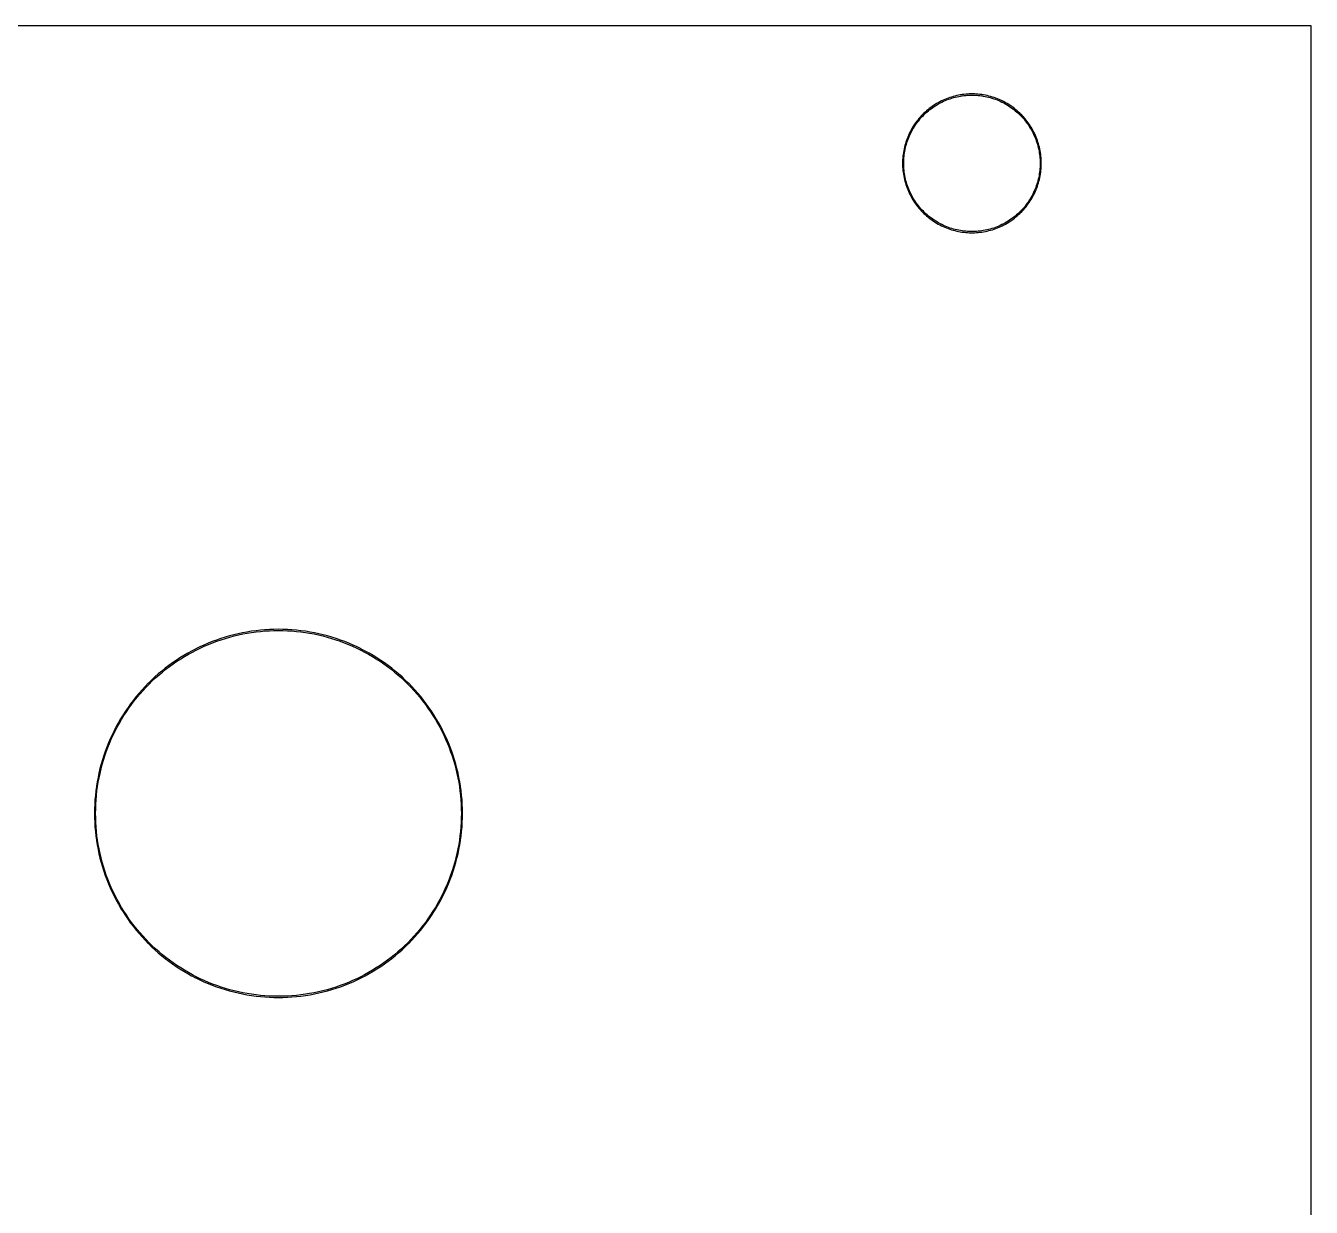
# Model space of a CAD drawing. Extents: x 2 to 124, y 0 to 129.
# Drawn here: x 95.91 to 123.94, y 103.06 to 128.82 of the extents above; entities that cross this region are included whole.
import ezdxf

# ---------------------------------------------------------------- set-up
doc = ezdxf.new("R2010")
doc.units = 0

msp = doc.modelspace()

# ---------------------------------------------------------------- linework, layer by layer
at = {"color": 5, "true_color": 0x0000ff}
msp.add_polyline3d([(123.94209, 0.3175, 0), (123.94209, 128.81762, 0), (2.36219, 128.81762, 0), (2.36219, 0.3175, 0), (123.94209, 0.3175, 0)], close=True, dxfattribs=at)
at = {"color": 34, "true_color": 0x008000}
for points in [[(2.3622, 0.3175, 0), (123.94209, 0.3175, 0), (123.94209, 128.81762, 0), (2.3622, 128.81762, 0), (2.3622, 0.3175, 0)], [(116.52275, 127.3302, 0), (116.48389, 127.32918, 0), (116.44503, 127.32715, 0), (116.40616, 127.3241, 0), (116.36756, 127.32004, 0), (116.32869, 127.31495, 0), (116.32477, 127.31433, 0), (116.28641, 127.30824, 0), (116.24806, 127.30113, 0), (116.20996, 127.29325, 0), (116.17211, 127.28411, 0), (116.13452, 127.2742, 0), (116.09718, 127.26328, 0), (116.0601, 127.25134, 0), (116.02327, 127.23839, 0), (115.98695, 127.22442, 0), (115.95088, 127.20969, 0), (115.91532, 127.19394, 0), (115.88001, 127.17743, 0), (115.84522, 127.1599, 0), (115.84168, 127.1581, 0), (115.80739, 127.13956, 0), (115.7736, 127.12025, 0), (115.74033, 127.09993, 0), (115.70756, 127.0791, 0), (115.67531, 127.05701, 0), (115.64356, 127.0344, 0), (115.61257, 127.01078, 0), (115.58234, 126.98639, 0), (115.55237, 126.96125, 0), (115.52341, 126.93559, 0), (115.49497, 126.90892, 0), (115.46728, 126.88149, 0), (115.46447, 126.87868, 0), (115.43755, 126.85049, 0), (115.41113, 126.82179, 0), (115.38573, 126.79232, 0), (115.36084, 126.76235, 0), (115.33696, 126.73162, 0), (115.31385, 126.70037, 0), (115.2915, 126.66837, 0), (115.27016, 126.63586, 0), (115.24933, 126.60284, 0), (115.22977, 126.56931, 0), (115.21072, 126.53527, 0), (115.19269, 126.50073, 0), (115.19089, 126.49719, 0), (115.17387, 126.46214, 0), (115.15761, 126.42658, 0), (115.14237, 126.39076, 0), (115.12815, 126.3547, 0), (115.11469, 126.31812, 0), (115.10224, 126.28104, 0), (115.09081, 126.24395, 0), (115.0804, 126.20636, 0), (115.071, 126.16877, 0), (115.06236, 126.13067, 0), (115.05474, 126.09231, 0), (115.04839, 126.05396, 0), (115.04777, 126.05004, 0), (115.04218, 126.01168, 0), (115.03761, 125.97282, 0), (115.03406, 125.93421, 0), (115.03152, 125.89535, 0), (115.02999, 125.85623, 0), (115.02948, 125.81737, 0), (115.02999, 125.77851, 0), (115.03152, 125.73939, 0), (115.03406, 125.70053, 0), (115.03761, 125.66192, 0), (115.04218, 125.62306, 0), (115.04777, 125.58471, 0), (115.04839, 125.58078, 0), (115.05474, 125.54243, 0), (115.06236, 125.50407, 0), (115.071, 125.46597, 0), (115.0804, 125.42838, 0), (115.09081, 125.39079, 0), (115.10224, 125.35371, 0), (115.11469, 125.31662, 0), (115.12815, 125.28005, 0), (115.14237, 125.24398, 0), (115.15761, 125.20816, 0), (115.17387, 125.1726, 0), (115.19089, 125.13755, 0), (115.19269, 125.13401, 0), (115.21072, 125.09947, 0), (115.22977, 125.06543, 0), (115.24933, 125.0319, 0), (115.27016, 124.99888, 0), (115.2915, 124.96637, 0), (115.31385, 124.93437, 0), (115.33696, 124.90313, 0), (115.36084, 124.87239, 0), (115.38573, 124.84242, 0), (115.41113, 124.81296, 0), (115.43755, 124.78425, 0), (115.46447, 124.75606, 0), (115.46728, 124.75325, 0), (115.49497, 124.72582, 0), (115.52341, 124.69915, 0), (115.55237, 124.67349, 0), (115.58234, 124.64835, 0), (115.61257, 124.62396, 0), (115.64356, 124.60034, 0), (115.67531, 124.57774, 0), (115.70756, 124.55564, 0), (115.74033, 124.53481, 0), (115.7736, 124.51449, 0), (115.80739, 124.49519, 0), (115.84168, 124.47664, 0), (115.84522, 124.47484, 0), (115.88001, 124.45731, 0), (115.91532, 124.4408, 0), (115.95088, 124.42506, 0), (115.98695, 124.41032, 0), (116.02327, 124.39635, 0), (116.0601, 124.3834, 0), (116.09718, 124.37146, 0), (116.13452, 124.36054, 0), (116.17211, 124.35063, 0), (116.20996, 124.34149, 0), (116.24806, 124.33362, 0), (116.28641, 124.3265, 0), (116.32477, 124.32041, 0), (116.32869, 124.31979, 0), (116.36756, 124.31471, 0), (116.40616, 124.31064, 0), (116.44503, 124.3076, 0), (116.48389, 124.30556, 0), (116.52275, 124.30455, 0), (116.56187, 124.30455, 0), (116.60073, 124.30556, 0), (116.63959, 124.3076, 0), (116.67845, 124.31064, 0), (116.71706, 124.31471, 0), (116.75592, 124.31979, 0), (116.75985, 124.32041, 0), (116.7982, 124.3265, 0), (116.83655, 124.33362, 0), (116.87465, 124.34149, 0), (116.9125, 124.35063, 0), (116.95009, 124.36054, 0), (116.98743, 124.37146, 0), (117.02451, 124.3834, 0), (117.06134, 124.39635, 0), (117.09767, 124.41032, 0), (117.13373, 124.42506, 0), (117.16929, 124.4408, 0), (117.2046, 124.45731, 0), (117.2394, 124.47484, 0), (117.24294, 124.47664, 0), (117.27723, 124.49519, 0), (117.31101, 124.51449, 0), (117.34428, 124.53481, 0), (117.37705, 124.55564, 0), (117.40931, 124.57774, 0), (117.44106, 124.60034, 0), (117.47205, 124.62396, 0), (117.50227, 124.64835, 0), (117.53224, 124.67349, 0), (117.5612, 124.69915, 0), (117.58965, 124.72582, 0), (117.61733, 124.75325, 0), (117.62014, 124.75606, 0), (117.64707, 124.78425, 0), (117.67348, 124.81296, 0), (117.69888, 124.84242, 0), (117.72378, 124.87239, 0), (117.74765, 124.90313, 0), (117.77077, 124.93437, 0), (117.79312, 124.96637, 0), (117.81445, 124.99888, 0), (117.83528, 125.0319, 0), (117.85484, 125.06543, 0), (117.87389, 125.09947, 0), (117.89192, 125.13401, 0), (117.89373, 125.13755, 0), (117.91075, 125.1726, 0), (117.927, 125.20816, 0), (117.94224, 125.24398, 0), (117.95647, 125.28005, 0), (117.96993, 125.31662, 0), (117.98237, 125.35371, 0), (117.9938, 125.39079, 0), (118.00422, 125.42838, 0), (118.01362, 125.46597, 0), (118.02225, 125.50407, 0), (118.02987, 125.54243, 0), (118.03622, 125.58078, 0), (118.03684, 125.58471, 0), (118.04243, 125.62306, 0), (118.047, 125.66192, 0), (118.05056, 125.70053, 0), (118.0531, 125.73939, 0), (118.05462, 125.77851, 0), (118.05513, 125.81737, 0), (118.05462, 125.85623, 0), (118.0531, 125.89535, 0), (118.05056, 125.93421, 0), (118.047, 125.97282, 0), (118.04243, 126.01168, 0), (118.03684, 126.05004, 0), (118.03622, 126.05396, 0), (118.02987, 126.09231, 0), (118.02225, 126.13067, 0), (118.01362, 126.16877, 0), (118.00422, 126.20636, 0), (117.9938, 126.24395, 0), (117.98237, 126.28104, 0), (117.96993, 126.31812, 0), (117.95647, 126.3547, 0), (117.94224, 126.39076, 0), (117.927, 126.42658, 0), (117.91075, 126.46214, 0), (117.89373, 126.49719, 0), (117.89192, 126.50073, 0), (117.87389, 126.53527, 0), (117.85484, 126.56931, 0), (117.83528, 126.60284, 0), (117.81445, 126.63586, 0), (117.79312, 126.66837, 0), (117.77077, 126.70037, 0), (117.74765, 126.73162, 0), (117.72378, 126.76235, 0), (117.69888, 126.79232, 0), (117.67348, 126.82179, 0), (117.64707, 126.85049, 0), (117.62014, 126.87868, 0), (117.61733, 126.88149, 0), (117.58965, 126.90892, 0), (117.5612, 126.93559, 0), (117.53224, 126.96125, 0), (117.50227, 126.98639, 0), (117.47205, 127.01078, 0), (117.44106, 127.0344, 0), (117.40931, 127.05701, 0), (117.37705, 127.0791, 0), (117.34428, 127.09993, 0), (117.31101, 127.12025, 0), (117.27723, 127.13956, 0), (117.24294, 127.1581, 0), (117.2394, 127.1599, 0), (117.2046, 127.17743, 0), (117.16929, 127.19394, 0), (117.13373, 127.20969, 0), (117.09767, 127.22442, 0), (117.06134, 127.23839, 0), (117.02451, 127.25134, 0), (116.98743, 127.26328, 0), (116.95009, 127.2742, 0), (116.9125, 127.28411, 0), (116.87465, 127.29325, 0), (116.83655, 127.30113, 0), (116.7982, 127.30824, 0), (116.75985, 127.31433, 0), (116.75592, 127.31495, 0), (116.71706, 127.32004, 0), (116.67845, 127.3241, 0), (116.63959, 127.32715, 0), (116.60073, 127.32918, 0), (116.56187, 127.3302, 0), (116.52275, 127.3302, 0)], [(116.63959, 124.33299, 0), (116.60073, 124.33096, 0), (116.56187, 124.32995, 0), (116.52275, 124.32995, 0), (116.48389, 124.33096, 0), (116.44503, 124.33299, 0), (116.40616, 124.33604, 0), (116.36756, 124.34011, 0), (116.32883, 124.34517, 0), (116.29426, 124.35066, 0), (116.25591, 124.35777, 0), (116.21781, 124.36565, 0), (116.17996, 124.37479, 0), (116.14237, 124.3847, 0), (116.10503, 124.39562, 0), (116.06795, 124.40756, 0), (116.03112, 124.42051, 0), (115.9948, 124.43448, 0), (115.95873, 124.44921, 0), (115.92317, 124.46496, 0), (115.88786, 124.48147, 0), (115.8559, 124.49757, 0), (115.82232, 124.51574, 0), (115.78853, 124.53504, 0), (115.75526, 124.55536, 0), (115.72249, 124.57619, 0), (115.69024, 124.59829, 0), (115.65849, 124.62089, 0), (115.6275, 124.64451, 0), (115.59727, 124.6689, 0), (115.5673, 124.69404, 0), (115.53834, 124.7197, 0), (115.5099, 124.74637, 0), (115.48455, 124.77148, 0), (115.4581, 124.79918, 0), (115.43168, 124.82789, 0), (115.40628, 124.85735, 0), (115.38139, 124.88732, 0), (115.35751, 124.91806, 0), (115.3344, 124.9493, 0), (115.31205, 124.9813, 0), (115.29071, 125.01381, 0), (115.26988, 125.04683, 0), (115.25032, 125.08036, 0), (115.23127, 125.1144, 0), (115.21441, 125.14671, 0), (115.19803, 125.18045, 0), (115.18177, 125.21601, 0), (115.16653, 125.25183, 0), (115.15231, 125.2879, 0), (115.13884, 125.32447, 0), (115.1264, 125.36156, 0), (115.11497, 125.39864, 0), (115.10455, 125.43623, 0), (115.09516, 125.47382, 0), (115.08652, 125.51192, 0), (115.0789, 125.55028, 0), (115.07296, 125.58618, 0), (115.06758, 125.62306, 0), (115.06301, 125.66192, 0), (115.05945, 125.70053, 0), (115.05692, 125.73939, 0), (115.05539, 125.77851, 0), (115.05488, 125.81737, 0), (115.05539, 125.85623, 0), (115.05692, 125.89535, 0), (115.05945, 125.93421, 0), (115.06301, 125.97282, 0), (115.06758, 126.01168, 0), (115.07294, 126.04849, 0), (115.0789, 126.08446, 0), (115.08652, 126.12282, 0), (115.09516, 126.16092, 0), (115.10455, 126.19851, 0), (115.11497, 126.2361, 0), (115.1264, 126.27319, 0), (115.13884, 126.31027, 0), (115.15231, 126.34685, 0), (115.16653, 126.38291, 0), (115.18177, 126.41873, 0), (115.19803, 126.45429, 0), (115.21441, 126.48803, 0), (115.23127, 126.52034, 0), (115.25032, 126.55438, 0), (115.26988, 126.58791, 0), (115.29071, 126.62093, 0), (115.31205, 126.65344, 0), (115.3344, 126.68544, 0), (115.35751, 126.71669, 0), (115.38139, 126.74742, 0), (115.40628, 126.77739, 0), (115.43168, 126.80686, 0), (115.4581, 126.83556, 0), (115.48455, 126.86326, 0), (115.5099, 126.88837, 0), (115.53834, 126.91504, 0), (115.5673, 126.9407, 0), (115.59727, 126.96584, 0), (115.6275, 126.99023, 0), (115.65849, 127.01385, 0), (115.69024, 127.03646, 0), (115.72249, 127.05855, 0), (115.75526, 127.07938, 0), (115.78853, 127.0997, 0), (115.82232, 127.11901, 0), (115.8559, 127.13716, 0), (115.88786, 127.15327, 0), (115.92317, 127.16978, 0), (115.95873, 127.18553, 0), (115.9948, 127.20026, 0), (116.03112, 127.21423, 0), (116.06795, 127.22718, 0), (116.10503, 127.23912, 0), (116.14237, 127.25004, 0), (116.17996, 127.25995, 0), (116.21781, 127.26909, 0), (116.25591, 127.27697, 0), (116.29426, 127.28408, 0), (116.32886, 127.28958, 0), (116.36756, 127.29464, 0), (116.40616, 127.2987, 0), (116.44503, 127.30175, 0), (116.48389, 127.30378, 0), (116.52275, 127.3048, 0), (116.56187, 127.3048, 0), (116.60073, 127.30378, 0), (116.63959, 127.30175, 0), (116.67845, 127.2987, 0), (116.71706, 127.29464, 0), (116.7558, 127.28958, 0), (116.79035, 127.28408, 0), (116.8287, 127.27697, 0), (116.8668, 127.26909, 0), (116.90465, 127.25995, 0), (116.94224, 127.25004, 0), (116.97958, 127.23912, 0), (117.01666, 127.22718, 0), (117.05349, 127.21423, 0), (117.08982, 127.20026, 0), (117.12588, 127.18553, 0), (117.16144, 127.16978, 0), (117.19675, 127.15327, 0), (117.22873, 127.13716, 0), (117.2623, 127.11901, 0), (117.29608, 127.0997, 0), (117.32935, 127.07938, 0), (117.36212, 127.05855, 0), (117.39438, 127.03646, 0), (117.42613, 127.01385, 0), (117.45712, 126.99023, 0), (117.48734, 126.96584, 0), (117.51731, 126.9407, 0), (117.54627, 126.91504, 0), (117.57472, 126.88837, 0), (117.60004, 126.86327, 0), (117.62652, 126.83556, 0), (117.65293, 126.80686, 0), (117.67833, 126.77739, 0), (117.70323, 126.74742, 0), (117.7271, 126.71669, 0), (117.75022, 126.68544, 0), (117.77257, 126.65344, 0), (117.7939, 126.62093, 0), (117.81473, 126.58791, 0), (117.83429, 126.55438, 0), (117.85334, 126.52034, 0), (117.87021, 126.48802, 0), (117.88659, 126.45429, 0), (117.90284, 126.41873, 0), (117.91808, 126.38291, 0), (117.93231, 126.34685, 0), (117.94577, 126.31027, 0), (117.95822, 126.27319, 0), (117.96965, 126.2361, 0), (117.98006, 126.19851, 0), (117.98946, 126.16092, 0), (117.99809, 126.12282, 0), (118.00571, 126.08446, 0), (118.01167, 126.04849, 0), (118.01703, 126.01168, 0), (118.0216, 125.97282, 0), (118.02516, 125.93421, 0), (118.0277, 125.89535, 0), (118.02922, 125.85623, 0), (118.02973, 125.81737, 0), (118.02922, 125.77851, 0), (118.0277, 125.73939, 0), (118.02516, 125.70053, 0), (118.0216, 125.66192, 0), (118.01703, 125.62306, 0), (118.01165, 125.58618, 0), (118.00571, 125.55028, 0), (117.99809, 125.51192, 0), (117.98946, 125.47382, 0), (117.98006, 125.43623, 0), (117.96965, 125.39864, 0), (117.95822, 125.36156, 0), (117.94577, 125.32447, 0), (117.93231, 125.2879, 0), (117.91808, 125.25183, 0), (117.90284, 125.21601, 0), (117.88659, 125.18045, 0), (117.87021, 125.14672, 0), (117.85334, 125.1144, 0), (117.83429, 125.08036, 0), (117.81473, 125.04683, 0), (117.7939, 125.01381, 0), (117.77257, 124.9813, 0), (117.75022, 124.9493, 0), (117.7271, 124.91806, 0), (117.70323, 124.88732, 0), (117.67833, 124.85735, 0), (117.65293, 124.82789, 0), (117.62652, 124.79918, 0), (117.60004, 124.77147, 0), (117.57472, 124.74637, 0), (117.54627, 124.7197, 0), (117.51731, 124.69404, 0), (117.48734, 124.6689, 0), (117.45712, 124.64451, 0), (117.42613, 124.62089, 0), (117.39438, 124.59829, 0), (117.36212, 124.57619, 0), (117.32935, 124.55536, 0), (117.29608, 124.53504, 0), (117.2623, 124.51574, 0), (117.22873, 124.49758, 0), (117.19675, 124.48147, 0), (117.16144, 124.46496, 0), (117.12588, 124.44921, 0), (117.08982, 124.43448, 0), (117.05349, 124.42051, 0), (117.01666, 124.40756, 0), (116.97958, 124.39562, 0), (116.94224, 124.3847, 0), (116.90465, 124.37479, 0), (116.8668, 124.36565, 0), (116.8287, 124.35777, 0), (116.79035, 124.35066, 0), (116.75583, 124.34518, 0), (116.71706, 124.34011, 0), (116.67845, 124.33604, 0), (116.63959, 124.33299, 0)], [(101.32415, 115.65889, 0), (101.22585, 115.65534, 0), (101.12806, 115.64924, 0), (101.03002, 115.64086, 0), (100.93248, 115.63019, 0), (100.8352, 115.61699, 0), (100.83128, 115.61636, 0), (100.7345, 115.60062, 0), (100.63798, 115.58258, 0), (100.54197, 115.56226, 0), (100.44647, 115.53966, 0), (100.35147, 115.51476, 0), (100.25724, 115.48733, 0), (100.16351, 115.45761, 0), (100.0708, 115.42561, 0), (99.9786, 115.39157, 0), (99.88767, 115.355, 0), (99.79724, 115.31639, 0), (99.70809, 115.2755, 0), (99.61995, 115.23232, 0), (99.61641, 115.23051, 0), (99.52903, 115.1853, 0), (99.44318, 115.13806, 0), (99.35835, 115.08878, 0), (99.27478, 115.03722, 0), (99.19248, 114.98362, 0), (99.11146, 114.928, 0), (99.03196, 114.87059, 0), (98.95372, 114.81116, 0), (98.87727, 114.74969, 0), (98.80209, 114.6867, 0), (98.72843, 114.62142, 0), (98.65654, 114.55462, 0), (98.58619, 114.48629, 0), (98.58338, 114.48348, 0), (98.51505, 114.41312, 0), (98.44825, 114.34124, 0), (98.38297, 114.26758, 0), (98.31998, 114.1924, 0), (98.25851, 114.11594, 0), (98.19907, 114.03771, 0), (98.14167, 113.95821, 0), (98.08604, 113.87718, 0), (98.03245, 113.79489, 0), (97.98089, 113.71132, 0), (97.93161, 113.62649, 0), (97.88437, 113.54063, 0), (97.83916, 113.45326, 0), (97.83735, 113.44972, 0), (97.79417, 113.36158, 0), (97.75328, 113.27243, 0), (97.71467, 113.182, 0), (97.67809, 113.09107, 0), (97.64406, 112.99887, 0), (97.61205, 112.90616, 0), (97.58234, 112.81243, 0), (97.5549, 112.7182, 0), (97.53001, 112.6232, 0), (97.50741, 112.5277, 0), (97.48709, 112.43169, 0), (97.46905, 112.33517, 0), (97.46899, 112.3348, 0), (97.4533, 112.23839, 0), (97.45268, 112.23447, 0), (97.43948, 112.13719, 0), (97.42881, 112.03965, 0), (97.42043, 111.9416, 0), (97.41433, 111.84382, 0), (97.41077, 111.74552, 0), (97.4095, 111.64747, 0), (97.41077, 111.54943, 0), (97.41433, 111.45113, 0), (97.42043, 111.35334, 0), (97.42881, 111.2553, 0), (97.43948, 111.15776, 0), (97.45268, 111.06048, 0), (97.4533, 111.05655, 0), (97.46905, 110.95978, 0), (97.48709, 110.86326, 0), (97.50741, 110.76725, 0), (97.53001, 110.67174, 0), (97.5549, 110.57675, 0), (97.58234, 110.48251, 0), (97.61205, 110.38879, 0), (97.64406, 110.29608, 0), (97.67809, 110.20388, 0), (97.71467, 110.11294, 0), (97.75328, 110.02252, 0), (97.79417, 109.93337, 0), (97.83735, 109.84523, 0), (97.83916, 109.84169, 0), (97.88437, 109.75431, 0), (97.93161, 109.66846, 0), (97.98089, 109.58362, 0), (98.03245, 109.50006, 0), (98.08604, 109.41776, 0), (98.14167, 109.33674, 0), (98.19907, 109.25723, 0), (98.25851, 109.179, 0), (98.31998, 109.10255, 0), (98.32, 109.10253, 0), (98.38297, 109.02736, 0), (98.44825, 108.9537, 0), (98.51505, 108.88182, 0), (98.58338, 108.81146, 0), (98.58619, 108.80865, 0), (98.65654, 108.74033, 0), (98.72843, 108.67353, 0), (98.80209, 108.60825, 0), (98.87727, 108.54526, 0), (98.95372, 108.48379, 0), (99.03196, 108.42435, 0), (99.11146, 108.36695, 0), (99.19248, 108.31132, 0), (99.27478, 108.25773, 0), (99.35835, 108.20617, 0), (99.44318, 108.15689, 0), (99.52903, 108.10965, 0), (99.5293, 108.10951, 0), (99.61641, 108.06443, 0), (99.61995, 108.06263, 0), (99.70809, 108.01945, 0), (99.79724, 107.97856, 0), (99.88767, 107.93995, 0), (99.9786, 107.90337, 0), (100.0708, 107.86934, 0), (100.16351, 107.83733, 0), (100.25724, 107.80761, 0), (100.35147, 107.78018, 0), (100.44647, 107.75529, 0), (100.54197, 107.73268, 0), (100.63798, 107.71236, 0), (100.7345, 107.69433, 0), (100.83128, 107.67858, 0), (100.8352, 107.67796, 0), (100.93248, 107.66475, 0), (101.03002, 107.65409, 0), (101.12806, 107.6457, 0), (101.22585, 107.63961, 0), (101.32415, 107.63605, 0), (101.42219, 107.63478, 0), (101.52024, 107.63605, 0), (101.61854, 107.63961, 0), (101.71633, 107.6457, 0), (101.81437, 107.65409, 0), (101.91191, 107.66475, 0), (102.00919, 107.67796, 0), (102.01311, 107.67858, 0), (102.10989, 107.69433, 0), (102.20641, 107.71236, 0), (102.30242, 107.73268, 0), (102.39792, 107.75529, 0), (102.49292, 107.78018, 0), (102.58715, 107.80761, 0), (102.68088, 107.83733, 0), (102.77359, 107.86934, 0), (102.86579, 107.90337, 0), (102.95672, 107.93995, 0), (103.04715, 107.97856, 0), (103.1363, 108.01945, 0), (103.22444, 108.06263, 0), (103.22798, 108.06443, 0), (103.31509, 108.10951, 0), (103.31536, 108.10965, 0), (103.40121, 108.15689, 0), (103.48604, 108.20617, 0), (103.56961, 108.25773, 0), (103.65191, 108.31132, 0), (103.73293, 108.36695, 0), (103.81243, 108.42435, 0), (103.89067, 108.48379, 0), (103.96712, 108.54526, 0), (104.0423, 108.60825, 0), (104.11596, 108.67353, 0), (104.18785, 108.74033, 0), (104.2582, 108.80865, 0), (104.26101, 108.81146, 0), (104.32934, 108.88182, 0), (104.39614, 108.9537, 0), (104.46142, 109.02736, 0), (104.52439, 109.10253, 0), (104.52441, 109.10255, 0), (104.58588, 109.179, 0), (104.64532, 109.25723, 0), (104.70272, 109.33674, 0), (104.75835, 109.41776, 0), (104.81194, 109.50006, 0), (104.8635, 109.58362, 0), (104.91278, 109.66846, 0), (104.96002, 109.75431, 0), (105.00523, 109.84169, 0), (105.00704, 109.84523, 0), (105.05022, 109.93337, 0), (105.09111, 110.02252, 0), (105.12972, 110.11294, 0), (105.1663, 110.20388, 0), (105.20033, 110.29608, 0), (105.23234, 110.38879, 0), (105.26205, 110.48251, 0), (105.28949, 110.57675, 0), (105.31438, 110.67174, 0), (105.33698, 110.76725, 0), (105.3573, 110.86326, 0), (105.37534, 110.95978, 0), (105.39109, 111.05655, 0), (105.39171, 111.06048, 0), (105.40491, 111.15776, 0), (105.41558, 111.2553, 0), (105.42397, 111.35334, 0), (105.43006, 111.45113, 0), (105.43362, 111.54943, 0), (105.43489, 111.64747, 0), (105.43362, 111.74552, 0), (105.43006, 111.84382, 0), (105.42397, 111.9416, 0), (105.41558, 112.03965, 0), (105.40491, 112.13719, 0), (105.39171, 112.23447, 0), (105.39109, 112.23839, 0), (105.3754, 112.3348, 0), (105.37534, 112.33517, 0), (105.3573, 112.43169, 0), (105.33698, 112.5277, 0), (105.31438, 112.6232, 0), (105.28949, 112.7182, 0), (105.26205, 112.81243, 0), (105.23234, 112.90616, 0), (105.20033, 112.99887, 0), (105.1663, 113.09107, 0), (105.12972, 113.182, 0), (105.09111, 113.27243, 0), (105.05022, 113.36158, 0), (105.00704, 113.44972, 0), (105.00523, 113.45326, 0), (104.96002, 113.54063, 0), (104.91278, 113.62649, 0), (104.8635, 113.71132, 0), (104.81194, 113.79489, 0), (104.75835, 113.87718, 0), (104.70272, 113.95821, 0), (104.64532, 114.03771, 0), (104.58588, 114.11594, 0), (104.52441, 114.1924, 0), (104.46142, 114.26758, 0), (104.39614, 114.34124, 0), (104.32934, 114.41312, 0), (104.26101, 114.48348, 0), (104.2582, 114.48629, 0), (104.18785, 114.55462, 0), (104.11596, 114.62142, 0), (104.0423, 114.6867, 0), (103.96712, 114.74969, 0), (103.89067, 114.81116, 0), (103.81243, 114.87059, 0), (103.73293, 114.928, 0), (103.65191, 114.98362, 0), (103.56961, 115.03722, 0), (103.48604, 115.08878, 0), (103.40121, 115.13806, 0), (103.31536, 115.1853, 0), (103.22798, 115.23051, 0), (103.22444, 115.23232, 0), (103.1363, 115.2755, 0), (103.04715, 115.31639, 0), (102.95672, 115.355, 0), (102.86579, 115.39157, 0), (102.77359, 115.42561, 0), (102.68088, 115.45761, 0), (102.58715, 115.48733, 0), (102.49292, 115.51476, 0), (102.39792, 115.53966, 0), (102.30242, 115.56226, 0), (102.20641, 115.58258, 0), (102.10989, 115.60062, 0), (102.01311, 115.61636, 0), (102.00919, 115.61699, 0), (101.91191, 115.63019, 0), (101.81437, 115.64086, 0), (101.71633, 115.64924, 0), (101.61854, 115.65534, 0), (101.52024, 115.65889, 0), (101.42219, 115.66016, 0), (101.32415, 115.65889, 0)], [(101.61854, 107.66501, 0), (101.52024, 107.66145, 0), (101.42219, 107.66018, 0), (101.32415, 107.66145, 0), (101.22585, 107.66501, 0), (101.12806, 107.6711, 0), (101.03002, 107.67949, 0), (100.93248, 107.69015, 0), (100.83593, 107.70326, 0), (100.74235, 107.71849, 0), (100.64583, 107.73652, 0), (100.54982, 107.75684, 0), (100.45432, 107.77945, 0), (100.35932, 107.80434, 0), (100.26509, 107.83177, 0), (100.17136, 107.86149, 0), (100.07865, 107.89349, 0), (99.98645, 107.92753, 0), (99.89552, 107.96411, 0), (99.80509, 108.00271, 0), (99.71594, 108.04361, 0), (99.6286, 108.0864, 0), (99.54396, 108.1302, 0), (99.45811, 108.17744, 0), (99.37328, 108.22672, 0), (99.28971, 108.27828, 0), (99.20741, 108.33187, 0), (99.12639, 108.3875, 0), (99.04689, 108.4449, 0), (98.96865, 108.50434, 0), (98.8922, 108.56581, 0), (98.81702, 108.6288, 0), (98.74336, 108.69408, 0), (98.67147, 108.76088, 0), (98.60255, 108.82782, 0), (98.5356, 108.89675, 0), (98.4688, 108.96863, 0), (98.40352, 109.04229, 0), (98.34053, 109.11748, 0), (98.27906, 109.19393, 0), (98.21962, 109.27216, 0), (98.16222, 109.35167, 0), (98.10659, 109.43269, 0), (98.053, 109.51499, 0), (98.00144, 109.59855, 0), (97.95216, 109.68339, 0), (97.90492, 109.76924, 0), (97.86095, 109.85423, 0), (97.81833, 109.94122, 0), (97.77744, 110.03037, 0), (97.73883, 110.12079, 0), (97.70225, 110.21173, 0), (97.66822, 110.30393, 0), (97.63621, 110.39664, 0), (97.60649, 110.49036, 0), (97.57906, 110.5846, 0), (97.55417, 110.67959, 0), (97.53156, 110.7751, 0), (97.51124, 110.87111, 0), (97.49321, 110.96763, 0), (97.47799, 111.06115, 0), (97.46488, 111.15776, 0), (97.45421, 111.2553, 0), (97.44582, 111.35334, 0), (97.43973, 111.45113, 0), (97.43617, 111.54943, 0), (97.4349, 111.64747, 0), (97.43617, 111.74552, 0), (97.43973, 111.84382, 0), (97.44582, 111.9416, 0), (97.45421, 112.03965, 0), (97.46488, 112.13719, 0), (97.47798, 112.23371, 0), (97.49321, 112.32732, 0), (97.51124, 112.42384, 0), (97.53156, 112.51985, 0), (97.55417, 112.61535, 0), (97.57906, 112.71035, 0), (97.60649, 112.80458, 0), (97.63621, 112.89831, 0), (97.66822, 112.99102, 0), (97.70225, 113.08322, 0), (97.73883, 113.17415, 0), (97.77744, 113.26458, 0), (97.81833, 113.35373, 0), (97.86094, 113.44072, 0), (97.90492, 113.5257, 0), (97.95216, 113.61156, 0), (98.00144, 113.69639, 0), (98.053, 113.77996, 0), (98.10659, 113.86225, 0), (98.16222, 113.94328, 0), (98.21962, 114.02278, 0), (98.27906, 114.10101, 0), (98.34053, 114.17747, 0), (98.40352, 114.25265, 0), (98.4688, 114.32631, 0), (98.5356, 114.39819, 0), (98.60255, 114.46713, 0), (98.67147, 114.53407, 0), (98.74336, 114.60087, 0), (98.81702, 114.66615, 0), (98.8922, 114.72914, 0), (98.96865, 114.79061, 0), (99.04689, 114.85004, 0), (99.12639, 114.90745, 0), (99.20741, 114.96307, 0), (99.28971, 115.01667, 0), (99.37328, 115.06823, 0), (99.45811, 115.11751, 0), (99.54396, 115.16475, 0), (99.62895, 115.20872, 0), (99.71594, 115.25134, 0), (99.80509, 115.29223, 0), (99.89552, 115.33084, 0), (99.98645, 115.36742, 0), (100.07865, 115.40145, 0), (100.17136, 115.43346, 0), (100.26509, 115.46317, 0), (100.35932, 115.49061, 0), (100.45432, 115.5155, 0), (100.54982, 115.5381, 0), (100.64583, 115.55842, 0), (100.74235, 115.57646, 0), (100.83592, 115.59169, 0), (100.93248, 115.60479, 0), (101.03002, 115.61546, 0), (101.12806, 115.62384, 0), (101.22585, 115.62994, 0), (101.32415, 115.6335, 0), (101.42219, 115.63476, 0), (101.52024, 115.6335, 0), (101.61854, 115.62994, 0), (101.71633, 115.62384, 0), (101.81437, 115.61546, 0), (101.91191, 115.60479, 0), (102.00847, 115.59169, 0), (102.10204, 115.57646, 0), (102.19856, 115.55842, 0), (102.29457, 115.5381, 0), (102.39007, 115.5155, 0), (102.48507, 115.49061, 0), (102.5793, 115.46317, 0), (102.67303, 115.43346, 0), (102.76574, 115.40145, 0), (102.85794, 115.36742, 0), (102.94887, 115.33084, 0), (103.0393, 115.29223, 0), (103.12845, 115.25134, 0), (103.21544, 115.20872, 0), (103.30043, 115.16475, 0), (103.38628, 115.11751, 0), (103.47111, 115.06823, 0), (103.55468, 115.01667, 0), (103.63698, 114.96307, 0), (103.718, 114.90745, 0), (103.7975, 114.85004, 0), (103.87574, 114.79061, 0), (103.95219, 114.72914, 0), (104.02737, 114.66615, 0), (104.10103, 114.60087, 0), (104.17292, 114.53407, 0), (104.24184, 114.46713, 0), (104.30879, 114.39819, 0), (104.37559, 114.32631, 0), (104.44087, 114.25265, 0), (104.50386, 114.17747, 0), (104.56533, 114.10101, 0), (104.62477, 114.02278, 0), (104.68217, 113.94328, 0), (104.7378, 113.86225, 0), (104.79139, 113.77996, 0), (104.84295, 113.69639, 0), (104.89223, 113.61156, 0), (104.93947, 113.5257, 0), (104.98345, 113.44072, 0), (105.02606, 113.35373, 0), (105.06695, 113.26458, 0), (105.10556, 113.17415, 0), (105.14214, 113.08322, 0), (105.17617, 112.99102, 0), (105.20818, 112.89831, 0), (105.2379, 112.80458, 0), (105.26533, 112.71035, 0), (105.29022, 112.61535, 0), (105.31283, 112.51985, 0), (105.33315, 112.42384, 0), (105.35118, 112.32732, 0), (105.36641, 112.23371, 0), (105.37952, 112.13719, 0), (105.39018, 112.03965, 0), (105.39857, 111.9416, 0), (105.40466, 111.84382, 0), (105.40822, 111.74552, 0), (105.40949, 111.64747, 0), (105.40822, 111.54943, 0), (105.40466, 111.45113, 0), (105.39857, 111.35334, 0), (105.39018, 111.2553, 0), (105.37952, 111.15776, 0), (105.3664, 111.06115, 0), (105.35118, 110.96763, 0), (105.33315, 110.87111, 0), (105.31283, 110.7751, 0), (105.29022, 110.67959, 0), (105.26533, 110.5846, 0), (105.2379, 110.49036, 0), (105.20818, 110.39664, 0), (105.17617, 110.30393, 0), (105.14214, 110.21173, 0), (105.10556, 110.12079, 0), (105.06695, 110.03037, 0), (105.02606, 109.94122, 0), (104.98344, 109.85423, 0), (104.93947, 109.76924, 0), (104.89223, 109.68339, 0), (104.84295, 109.59855, 0), (104.79139, 109.51499, 0), (104.7378, 109.43269, 0), (104.68217, 109.35167, 0), (104.62477, 109.27216, 0), (104.56533, 109.19393, 0), (104.50386, 109.11748, 0), (104.44087, 109.04229, 0), (104.37559, 108.96863, 0), (104.30879, 108.89675, 0), (104.24184, 108.82782, 0), (104.17292, 108.76088, 0), (104.10103, 108.69408, 0), (104.02737, 108.6288, 0), (103.95219, 108.56581, 0), (103.87574, 108.50434, 0), (103.7975, 108.4449, 0), (103.718, 108.3875, 0), (103.63698, 108.33187, 0), (103.55468, 108.27828, 0), (103.47111, 108.22672, 0), (103.38628, 108.17744, 0), (103.30043, 108.1302, 0), (103.21579, 108.0864, 0), (103.12845, 108.04361, 0), (103.0393, 108.00271, 0), (102.94887, 107.96411, 0), (102.85794, 107.92753, 0), (102.76574, 107.89349, 0), (102.67303, 107.86149, 0), (102.5793, 107.83177, 0), (102.48507, 107.80434, 0), (102.39007, 107.77945, 0), (102.29457, 107.75684, 0), (102.19856, 107.73652, 0), (102.10204, 107.71849, 0), (102.00846, 107.70326, 0), (101.91191, 107.69015, 0), (101.81437, 107.67949, 0), (101.71633, 107.6711, 0), (101.61854, 107.66501, 0)]]:
    msp.add_polyline3d(points, close=True, dxfattribs=at)

doc.saveas('drawing.dxf')
